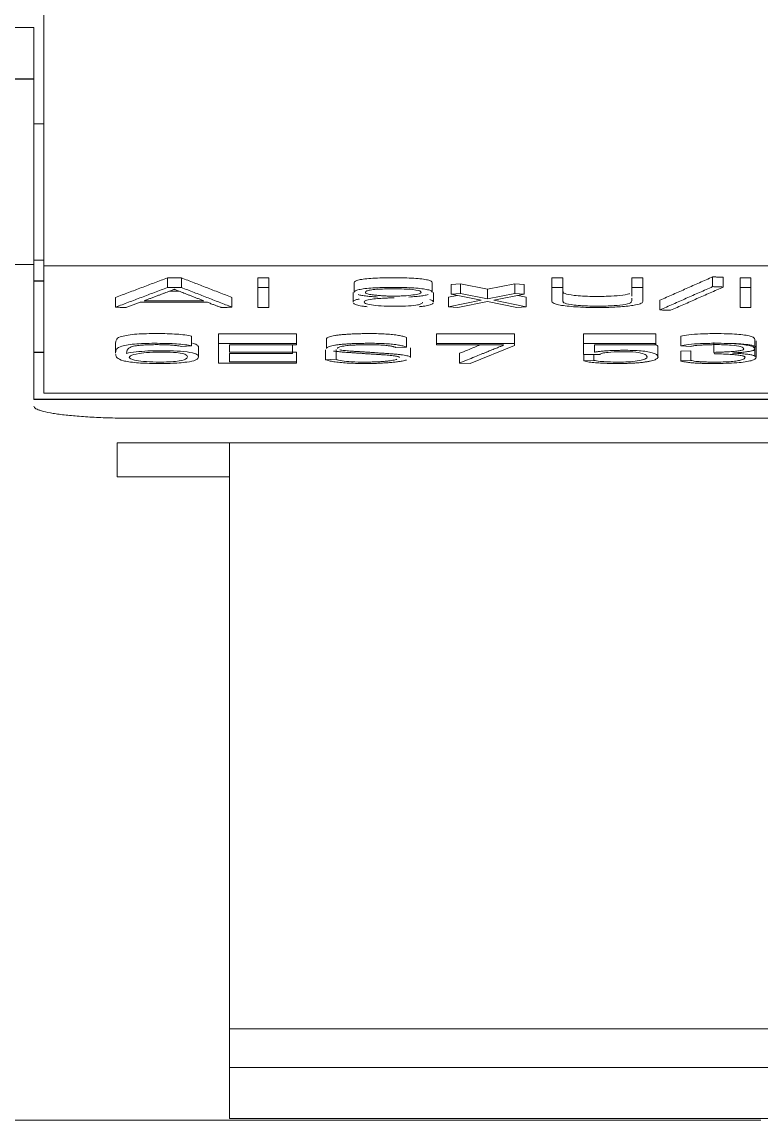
# Model space of a CAD drawing. Header units: millimetres. Extents: x 0 to 594, y 0 to 420.
# Drawn here: x 262.12 to 269.67, y 54.11 to 65.34 of the extents above; entities that cross this region are included whole.
import ezdxf

# ---------------------------------------------------------------- set-up
doc = ezdxf.new("R2010")
doc.units = ezdxf.units.MM
doc.layers.add('1', color=7, linetype='Continuous')

msp = doc.modelspace()

# ---------------------------------------------------------------- linework, layer by layer
at = {"layer": '1', "color": 7, "linetype": 'Continuous', "lineweight": 13}
for p, q in [((262.34, 62.849), (262.34, 75.899)), ((262.24, 65.285), (257.34, 65.285)), ((262.24, 62.862), (262.24, 64.758)), ((262.24, 64.299), (262.34, 64.299)), ((262.341, 62.907), (262.247, 62.907)), ((262.24, 62.862), (257.34, 62.862)), ((262.34, 61.545), (262.34, 62.849)), ((287.14, 62.849), (262.34, 62.849)), ((263.605, 62.626), (263.605, 62.725)), ((263.747, 62.626), (263.747, 62.725)), ((264.53, 62.625), (264.53, 62.724)), ((264.641, 62.625), (264.641, 62.724)), ((265.515, 62.675), (265.515, 62.576)), ((266.312, 62.576), (266.312, 62.675)), ((266.6, 62.665), (266.505, 62.657)), ((266.878, 62.608), (266.6, 62.665)), ((266.6, 62.565), (266.6, 62.665)), ((267.157, 62.664), (266.878, 62.608)), ((267.251, 62.656), (267.157, 62.664)), ((267.157, 62.565), (267.157, 62.664)), ((267.535, 62.626), (267.535, 62.725)), ((267.648, 62.626), (267.648, 62.725)), ((268.351, 62.626), (268.351, 62.725)), ((268.464, 62.626), (268.464, 62.725)), ((268.464, 62.568), (268.464, 62.668)), ((269.179, 62.635), (269.179, 62.735)), ((269.288, 62.631), (269.288, 62.731)), ((269.459, 62.625), (269.459, 62.724)), ((269.57, 62.625), (269.57, 62.724)), ((265.502, 62.576), (265.502, 62.477)), ((266.325, 62.477), (266.325, 62.576)), ((266.505, 62.558), (266.505, 62.657)), ((266.6, 62.565), (266.505, 62.558)), ((266.505, 62.558), (266.811, 62.496)), ((266.878, 62.509), (266.6, 62.565)), ((266.878, 62.509), (266.878, 62.608)), ((267.157, 62.565), (266.878, 62.509)), ((266.942, 62.496), (267.251, 62.557)), ((267.251, 62.557), (267.157, 62.565)), ((267.251, 62.557), (267.251, 62.656)), ((267.533, 62.591), (267.533, 62.492)), ((267.534, 62.645), (267.534, 62.546)), ((268.351, 62.637), (268.351, 62.538)), ((268.351, 62.626), (268.351, 62.596)), ((263.074, 62.425), (263.074, 62.525)), ((264.264, 62.425), (264.264, 62.525)), ((266.566, 62.545), (266.478, 62.528)), ((266.478, 62.428), (266.478, 62.528)), ((266.811, 62.496), (266.478, 62.428)), ((266.574, 62.421), (266.876, 62.482)), ((266.876, 62.482), (267.177, 62.42)), ((267.273, 62.428), (266.942, 62.496)), ((267.273, 62.527), (267.187, 62.544)), ((267.273, 62.428), (267.273, 62.527)), ((268.64, 62.397), (268.64, 62.496)), ((266.478, 62.428), (266.574, 62.421)), ((267.177, 62.42), (267.273, 62.428)), ((263.851, 62.03), (263.851, 62.129)), ((264.925, 62.153), (264.128, 62.153)), ((264.128, 62.054), (264.128, 62.153)), ((264.925, 62.054), (264.925, 62.153)), ((266.048, 62.017), (266.048, 62.116)), ((267.153, 62.153), (266.354, 62.153)), ((266.354, 62.054), (266.354, 62.153)), ((267.153, 62.054), (267.153, 62.153)), ((267.859, 62.054), (267.859, 62.153)), ((267.859, 62.153), (268.598, 62.153)), ((268.598, 62.054), (268.598, 62.153)), ((268.853, 62.03), (268.853, 62.129)), ((263.074, 62.053), (263.074, 61.953)), ((263.851, 62.03), (263.749, 62.023)), ((263.922, 61.916), (263.922, 62.016)), ((264.128, 62.054), (264.128, 61.851)), ((264.925, 62.054), (264.128, 62.054)), ((264.239, 61.965), (264.239, 62.04)), ((264.239, 62.04), (264.925, 62.04)), ((264.883, 61.965), (264.883, 62.04)), ((264.925, 62.04), (264.925, 62.054)), ((265.229, 62.101), (265.229, 62.001)), ((265.331, 61.892), (265.331, 61.991)), ((266.048, 62.017), (265.939, 62.013)), ((266.09, 61.909), (266.09, 62.008)), ((266.354, 62.054), (266.354, 62.04)), ((267.153, 62.054), (266.354, 62.054)), ((266.354, 62.04), (267.042, 62.04)), ((266.698, 61.85), (267.153, 62.034)), ((267.042, 62.04), (267.042, 62.036)), ((267.153, 62.034), (267.153, 62.054)), ((267.859, 61.942), (267.859, 62.054)), ((267.859, 62.054), (268.598, 62.054)), ((267.97, 62.04), (267.97, 61.965)), ((268.598, 62.04), (267.97, 62.04)), ((268.598, 62.054), (268.598, 62.04)), ((268.62, 61.916), (268.62, 62.015)), ((268.853, 62.03), (268.955, 62.024)), ((269.192, 61.963), (269.192, 62.062)), ((269.61, 61.931), (269.61, 62.098)), ((269.623, 61.912), (269.623, 62.081)), ((264.883, 61.965), (264.239, 61.965)), ((264.239, 61.865), (264.239, 61.951)), ((264.239, 61.951), (264.883, 61.951)), ((264.925, 61.965), (264.883, 61.965)), ((264.883, 61.951), (264.883, 61.965)), ((264.925, 61.865), (264.925, 61.965)), ((265.222, 61.888), (265.222, 61.987)), ((265.222, 61.888), (265.331, 61.892)), ((266.592, 61.854), (266.592, 61.954)), ((268.027, 61.942), (267.859, 61.942)), ((267.863, 61.876), (267.863, 61.942)), ((267.863, 61.876), (267.965, 61.881)), ((267.965, 61.881), (267.965, 61.942)), ((268.955, 61.98), (268.853, 61.974)), ((268.853, 61.875), (268.853, 61.974)), ((268.955, 61.881), (268.853, 61.875)), ((268.955, 61.881), (268.955, 61.98)), ((269.192, 61.963), (269.199, 61.949)), ((264.128, 61.851), (264.925, 61.851)), ((264.925, 61.865), (264.239, 61.865)), ((264.925, 61.851), (264.925, 61.865)), ((266.592, 61.854), (266.698, 61.85)), ((287.14, 61.545), (262.34, 61.545)), ((263.24, 61.29), (286.241, 61.29)), ((263.09, 60.691), (263.09, 61.039)), ((271.24, 61.039), (263.09, 61.039)), ((264.24, 60.691), (264.24, 61.039)), ((264.24, 60.691), (263.09, 60.691)), ((285.24, 55.046), (264.24, 55.046)), ((285.24, 54.65), (264.24, 54.65)), ((261.641, 54.112), (269.673, 54.112)), ((285.24, 54.127), (264.24, 54.127))]:
    msp.add_line(p, q, dxfattribs=at)
at = {"layer": '1', "color": 7, "linetype": 'Continuous', "lineweight": 25}
for p, q in [((262.24, 64.758), (257.34, 64.758)), ((262.34, 62.691), (262.24, 62.691)), ((262.34, 61.96), (262.24, 61.96)), ((287.24, 61.482), (262.24, 61.482))]:
    msp.add_line(p, q, dxfattribs=at)
at = {"layer": '1', "color": 7, "linetype": 'Continuous', "lineweight": 13}
for points, knots in [([(262.24, 65.285), (262.24, 65.285), (262.24, 65.268), (262.24, 65.209), (262.24, 65.126), (262.24, 65.023), (262.24, 64.9), (262.24, 64.809), (262.24, 64.758)], [0, 0, 0, 0, 0.208812, 0.387156, 0.550259, 0.688305, 0.831632, 1, 1, 1, 1]), ([(262.24, 62.898), (262.24, 62.903), (262.242, 62.907), (262.244, 62.907), (262.245, 62.907)], [0, 0, 0, 0, 0.794064, 1, 1, 1, 1]), ([(262.24, 62.862), (262.24, 62.718), (262.24, 62.244), (262.24, 61.79), (262.24, 61.482)], [0, 0, 0, 0, 0.301146, 1, 1, 1, 1]), ([(265.515, 62.676), (265.515, 62.681), (265.522, 62.69), (265.557, 62.704), (265.62, 62.714), (265.704, 62.721), (265.803, 62.725), (265.913, 62.726), (266.024, 62.725), (266.125, 62.721), (266.208, 62.714), (266.271, 62.703), (266.304, 62.69), (266.312, 62.681), (266.312, 62.676)], [0, 0, 0, 0, 0.09313, 0.177124, 0.254568, 0.331286, 0.411219, 0.49958, 0.589792, 0.670739, 0.747932, 0.826005, 0.910997, 1, 1, 1, 1]), ([(268.351, 62.725), (268.351, 62.72), (268.351, 62.71), (268.351, 62.7), (268.351, 62.695)], [0, 0, 0, 0, 0.545, 1, 1, 1, 1]), ([(268.464, 62.668), (268.464, 62.676), (268.464, 62.693), (268.464, 62.712), (268.464, 62.723), (268.464, 62.725)], [0, 0, 0, 0, 0.419008, 0.899175, 1, 1, 1, 1]), ([(263.676, 62.608), (263.673, 62.607), (263.666, 62.604), (263.652, 62.599), (263.634, 62.592), (263.613, 62.584), (263.587, 62.574), (263.559, 62.564), (263.529, 62.552), (263.497, 62.54), (263.465, 62.528), (263.431, 62.515), (263.398, 62.503), (263.376, 62.494), (263.365, 62.49)], [0, 0, 0, 0, 0.027278, 0.070772, 0.130481, 0.202611, 0.283368, 0.372754, 0.469089, 0.570695, 0.677572, 0.786406, 0.893882, 1, 1, 1, 1]), ([(263.975, 62.49), (263.965, 62.494), (263.944, 62.503), (263.911, 62.515), (263.879, 62.528), (263.847, 62.54), (263.816, 62.552), (263.787, 62.564), (263.761, 62.574), (263.737, 62.584), (263.716, 62.592), (263.698, 62.599), (263.685, 62.604), (263.678, 62.607), (263.676, 62.608)], [0, 0, 0, 0, 0.106064, 0.213567, 0.322511, 0.429491, 0.5311, 0.627338, 0.716604, 0.797292, 0.869405, 0.929132, 0.972664, 1, 1, 1, 1]), ([(265.515, 62.577), (265.515, 62.582), (265.522, 62.591), (265.557, 62.604), (265.62, 62.615), (265.704, 62.622), (265.803, 62.626), (265.913, 62.627), (266.024, 62.626), (266.125, 62.622), (266.208, 62.614), (266.271, 62.604), (266.304, 62.591), (266.312, 62.581), (266.312, 62.577)], [0, 0, 0, 0, 0.09313, 0.177124, 0.254568, 0.331286, 0.411219, 0.49958, 0.589792, 0.670739, 0.747932, 0.826005, 0.910997, 1, 1, 1, 1]), ([(265.753, 62.529), (265.743, 62.529), (265.724, 62.531), (265.696, 62.533), (265.668, 62.536), (265.641, 62.538), (265.615, 62.542), (265.591, 62.545), (265.571, 62.549), (265.56, 62.551), (265.555, 62.553)], [0, 0, 0, 0, 0.116445, 0.23654, 0.360585, 0.487521, 0.61695, 0.749983, 0.887097, 1, 1, 1, 1]), ([(265.913, 62.536), (265.918, 62.536), (265.937, 62.536), (265.972, 62.539), (266.04, 62.541), (266.116, 62.55), (266.186, 62.561), (266.204, 62.576), (266.191, 62.593), (266.102, 62.609), (265.987, 62.612), (265.901, 62.613), (265.824, 62.612), (265.742, 62.608), (265.673, 62.601), (265.635, 62.59), (265.627, 62.579), (265.632, 62.568), (265.655, 62.558), (265.703, 62.55), (265.756, 62.545), (265.798, 62.542), (265.837, 62.54), (265.863, 62.538), (265.891, 62.537), (265.904, 62.537), (265.913, 62.536)], [0, 0, 0, 0, 0.007812, 0.03125, 0.0625, 0.125, 0.1875, 0.25, 0.3125, 0.40625, 0.46875, 0.5, 0.546875, 0.59375, 0.640625, 0.6875, 0.75, 0.78125, 0.828125, 0.875, 0.90625, 0.9375, 0.953125, 0.976562, 0.984375, 1, 1, 1, 1]), ([(266.269, 62.553), (266.263, 62.551), (266.243, 62.547), (266.203, 62.54), (266.144, 62.534), (266.098, 62.53), (266.074, 62.529)], [0, 0, 0, 0, 0.146372, 0.423507, 0.705403, 1, 1, 1, 1]), ([(267.535, 62.626), (267.535, 62.617), (267.535, 62.597), (267.535, 62.566), (267.534, 62.536), (267.536, 62.508), (267.529, 62.481), (267.559, 62.454), (267.702, 62.432), (267.896, 62.421), (268.093, 62.421), (268.269, 62.43), (268.392, 62.446), (268.463, 62.466), (268.465, 62.491), (268.464, 62.52), (268.465, 62.555), (268.464, 62.589), (268.464, 62.613), (268.464, 62.624), (268.464, 62.626)], [0, 0, 0, 0, 0.056588, 0.12618, 0.193845, 0.248988, 0.301001, 0.361119, 0.417663, 0.475034, 0.525525, 0.571601, 0.623134, 0.662261, 0.7114, 0.774249, 0.84962, 0.929927, 0.98784, 1, 1, 1, 1]), ([(268.351, 62.518), (268.352, 62.509), (268.352, 62.49), (268.348, 62.464), (268.244, 62.445), (268.104, 62.436), (267.933, 62.434), (267.759, 62.444), (267.652, 62.465), (267.647, 62.487), (267.648, 62.509), (267.648, 62.536), (267.648, 62.568), (267.648, 62.599), (267.648, 62.619), (267.648, 62.626)], [0, 0, 0, 0, 0.088952, 0.172037, 0.236521, 0.289724, 0.353583, 0.433745, 0.500524, 0.572012, 0.633203, 0.7116, 0.818375, 0.935083, 1, 1, 1, 1]), ([(268.329, 62.564), (268.327, 62.563), (268.308, 62.556), (268.244, 62.545), (268.104, 62.535), (267.933, 62.533), (267.759, 62.543), (267.652, 62.564), (267.648, 62.58), (267.648, 62.589), (267.648, 62.59)], [0, 0, 0, 0, 0.012924, 0.167622, 0.295255, 0.448451, 0.640761, 0.800963, 0.97246, 1, 1, 1, 1]), ([(268.351, 62.626), (268.351, 62.62), (268.351, 62.61), (268.351, 62.6), (268.351, 62.596)], [0, 0, 0, 0, 0.545, 1, 1, 1, 1]), ([(268.351, 62.571), (268.351, 62.568), (268.351, 62.557), (268.351, 62.546), (268.351, 62.538)], [0, 0, 0, 0, 0.301728, 1, 1, 1, 1]), ([(264.155, 62.421), (264.151, 62.423), (264.142, 62.426), (264.128, 62.431), (264.113, 62.437), (264.098, 62.442), (264.083, 62.448), (264.067, 62.454), (264.049, 62.461), (264.031, 62.468), (264.019, 62.473), (264.013, 62.476)], [0, 0, 0, 0, 0.091427, 0.189007, 0.292759, 0.387174, 0.491688, 0.606301, 0.72982, 0.861052, 1, 1, 1, 1]), ([(265.502, 62.477), (265.502, 62.477), (265.502, 62.48), (265.503, 62.485), (265.51, 62.491), (265.522, 62.497), (265.538, 62.502), (265.552, 62.506), (265.562, 62.508), (265.564, 62.509)], [0, 0, 0, 0, 0.026976, 0.239526, 0.434803, 0.61496, 0.784172, 0.945711, 1, 1, 1, 1]), ([(265.647, 62.43), (265.634, 62.431), (265.594, 62.435), (265.542, 62.445), (265.517, 62.456), (265.509, 62.463), (265.507, 62.465)], [0, 0, 0, 0, 0.153791, 0.479381, 0.8534, 1, 1, 1, 1]), ([(265.921, 62.521), (265.918, 62.521), (265.913, 62.521), (265.898, 62.52), (265.87, 62.52), (265.826, 62.517), (265.763, 62.514), (265.684, 62.507), (265.623, 62.493), (265.614, 62.478), (265.618, 62.461), (265.684, 62.447), (265.784, 62.436), (265.914, 62.434), (266.04, 62.436), (266.147, 62.443), (266.194, 62.456), (266.209, 62.466), (266.212, 62.473), (266.212, 62.476), (266.212, 62.477)], [0, 0, 0, 0, 0.005172, 0.010344, 0.031032, 0.062064, 0.10344, 0.165505, 0.248257, 0.331009, 0.413762, 0.496514, 0.579266, 0.662019, 0.744771, 0.827523, 0.889588, 0.951652, 0.993028, 1, 1, 1, 1]), ([(266.32, 62.465), (266.318, 62.463), (266.31, 62.456), (266.285, 62.445), (266.232, 62.435), (266.192, 62.431), (266.178, 62.43)], [0, 0, 0, 0, 0.138295, 0.511297, 0.837284, 1, 1, 1, 1]), ([(266.286, 62.502), (266.286, 62.502), (266.292, 62.5), (266.304, 62.497), (266.317, 62.491), (266.324, 62.484), (266.325, 62.48), (266.325, 62.477), (266.325, 62.477)], [0, 0, 0, 0, 0.012701, 0.227209, 0.454685, 0.699352, 0.964099, 1, 1, 1, 1]), ([(263.074, 62.053), (263.074, 62.058), (263.075, 62.074), (263.083, 62.099), (263.123, 62.128), (263.272, 62.152), (263.497, 62.157), (263.714, 62.151), (263.81, 62.138), (263.851, 62.129)], [0, 0, 0, 0, 0.095022, 0.251763, 0.402668, 0.564106, 0.709478, 0.849687, 1, 1, 1, 1]), ([(265.229, 62.101), (265.229, 62.104), (265.232, 62.108), (265.242, 62.116), (265.26, 62.123), (265.284, 62.129), (265.314, 62.135), (265.35, 62.14), (265.392, 62.145), (265.439, 62.148), (265.492, 62.151), (265.55, 62.153), (265.612, 62.155), (265.684, 62.155), (265.761, 62.154), (265.84, 62.151), (265.91, 62.145), (265.969, 62.137), (266.016, 62.127), (266.039, 62.12), (266.048, 62.116)], [0, 0, 0, 0, 0.044644, 0.094363, 0.142355, 0.188807, 0.233838, 0.278316, 0.322946, 0.368517, 0.415986, 0.465531, 0.517256, 0.571853, 0.642255, 0.709267, 0.77669, 0.846391, 0.919865, 1, 1, 1, 1]), ([(269.61, 62.097), (269.61, 62.103), (269.603, 62.114), (269.57, 62.128), (269.51, 62.14), (269.428, 62.149), (269.323, 62.154), (269.196, 62.155), (269.058, 62.153), (268.93, 62.144), (268.872, 62.135), (268.853, 62.129)], [0, 0, 0, 0, 0.119751, 0.225155, 0.320835, 0.412928, 0.508395, 0.615478, 0.75383, 0.875449, 1, 1, 1, 1]), ([(263.074, 61.953), (263.074, 61.959), (263.075, 61.975), (263.083, 62), (263.123, 62.028), (263.272, 62.053), (263.497, 62.057), (263.714, 62.051), (263.81, 62.039), (263.851, 62.03)], [0, 0, 0, 0, 0.095022, 0.251763, 0.402668, 0.564106, 0.709478, 0.849687, 1, 1, 1, 1]), ([(263.749, 62.023), (263.741, 62.025), (263.723, 62.029), (263.689, 62.033), (263.647, 62.037), (263.601, 62.04), (263.549, 62.041), (263.491, 62.042), (263.431, 62.041), (263.373, 62.039), (263.325, 62.036), (263.287, 62.031), (263.256, 62.025), (263.232, 62.018), (263.214, 62.009), (263.201, 62), (263.194, 61.989), (263.19, 61.978), (263.188, 61.965), (263.187, 61.956), (263.187, 61.952)], [0, 0, 0, 0, 0.043481, 0.085549, 0.127923, 0.170971, 0.214845, 0.260884, 0.317917, 0.367656, 0.41257, 0.456833, 0.503792, 0.555243, 0.612421, 0.675966, 0.746378, 0.823872, 0.908402, 1, 1, 1, 1]), ([(263.86, 62.056), (263.867, 62.055), (263.897, 62.046), (263.917, 62.032), (263.922, 62.021), (263.922, 62.016)], [0, 0, 0, 0, 0.146565, 0.653028, 1, 1, 1, 1]), ([(265.229, 62.002), (265.229, 62.004), (265.232, 62.009), (265.242, 62.016), (265.26, 62.024), (265.284, 62.03), (265.314, 62.036), (265.35, 62.041), (265.392, 62.045), (265.439, 62.049), (265.492, 62.052), (265.55, 62.054), (265.612, 62.055), (265.684, 62.056), (265.761, 62.055), (265.84, 62.052), (265.91, 62.046), (265.969, 62.038), (266.016, 62.028), (266.039, 62.021), (266.048, 62.017)], [0, 0, 0, 0, 0.044644, 0.094363, 0.142355, 0.188807, 0.233838, 0.278316, 0.322946, 0.368517, 0.415986, 0.465531, 0.517256, 0.571853, 0.642255, 0.709267, 0.77669, 0.846391, 0.919865, 1, 1, 1, 1]), ([(265.939, 62.013), (265.937, 62.014), (265.932, 62.016), (265.923, 62.019), (265.911, 62.022), (265.898, 62.025), (265.881, 62.028), (265.862, 62.031), (265.839, 62.034), (265.814, 62.036), (265.785, 62.038), (265.752, 62.04), (265.716, 62.041), (265.681, 62.041), (265.648, 62.041), (265.617, 62.041), (265.581, 62.04), (265.543, 62.039), (265.506, 62.037), (265.47, 62.035), (265.436, 62.032), (265.405, 62.027), (265.378, 62.022), (265.356, 62.016), (265.345, 62.009), (265.342, 62.004), (265.342, 62.002)], [0, 0, 0, 0, 0.025535, 0.053746, 0.084726, 0.117324, 0.150572, 0.184768, 0.219795, 0.255756, 0.293187, 0.332218, 0.373527, 0.418158, 0.448979, 0.484928, 0.526094, 0.569916, 0.614442, 0.660505, 0.708148, 0.757909, 0.811058, 0.868941, 0.934177, 1, 1, 1, 1]), ([(266.804, 62.04), (266.785, 62.032), (266.741, 62.014), (266.67, 61.985), (266.618, 61.964), (266.592, 61.954)], [0, 0, 0, 0, 0.278236, 0.625645, 1, 1, 1, 1]), ([(267.042, 62.036), (267.041, 62.036), (267.037, 62.034), (267.03, 62.031), (267.019, 62.027), (267.004, 62.021), (266.987, 62.014), (266.967, 62.006), (266.945, 61.997), (266.921, 61.988), (266.895, 61.977), (266.869, 61.966), (266.841, 61.955), (266.8, 61.939), (266.744, 61.916), (266.67, 61.886), (266.618, 61.865), (266.592, 61.854)], [0, 0, 0, 0, 0.006664, 0.022274, 0.046836, 0.07897, 0.117297, 0.161819, 0.211415, 0.264968, 0.322476, 0.382404, 0.443215, 0.50491, 0.65714, 0.82217, 1, 1, 1, 1]), ([(268.587, 62.049), (268.598, 62.044), (268.615, 62.033), (268.62, 62.022), (268.62, 62.015)], [0, 0, 0, 0, 0.432407, 1, 1, 1, 1]), ([(269.383, 61.956), (269.392, 61.957), (269.41, 61.958), (269.437, 61.96), (269.463, 61.962), (269.489, 61.964), (269.514, 61.967), (269.537, 61.97), (269.558, 61.973), (269.576, 61.977), (269.591, 61.981), (269.602, 61.986), (269.608, 61.992), (269.611, 62.002), (269.603, 62.014), (269.57, 62.029), (269.51, 62.041), (269.428, 62.05), (269.323, 62.055), (269.196, 62.056), (269.058, 62.054), (268.93, 62.045), (268.872, 62.036), (268.853, 62.03)], [0, 0, 0, 0, 0.019459, 0.039301, 0.05955, 0.080105, 0.100989, 0.122386, 0.144292, 0.16684, 0.190353, 0.215738, 0.244087, 0.27581, 0.363621, 0.439823, 0.508996, 0.575574, 0.644592, 0.722009, 0.822031, 0.909956, 1, 1, 1, 1]), ([(268.955, 62.024), (268.96, 62.025), (268.97, 62.027), (268.987, 62.03), (269.006, 62.033), (269.027, 62.035), (269.048, 62.037), (269.07, 62.038), (269.093, 62.039), (269.116, 62.04), (269.139, 62.041), (269.162, 62.041), (269.185, 62.042), (269.255, 62.042), (269.374, 62.039), (269.486, 62.021), (269.499, 62.004), (269.495, 61.992), (269.486, 61.987), (269.47, 61.983), (269.449, 61.979), (269.425, 61.976), (269.398, 61.973), (269.368, 61.97), (269.335, 61.968), (269.3, 61.967), (269.264, 61.965), (269.228, 61.964), (269.204, 61.963), (269.192, 61.963)], [0, 0, 0, 0, 0.025161, 0.048595, 0.070641, 0.091589, 0.111603, 0.13094, 0.14993, 0.168791, 0.187661, 0.206323, 0.224495, 0.242226, 0.372375, 0.490579, 0.643633, 0.679942, 0.712328, 0.741834, 0.769901, 0.797396, 0.824894, 0.852838, 0.881452, 0.911007, 0.940973, 0.970636, 1, 1, 1, 1]), ([(269.623, 62.011), (269.623, 62.011), (269.623, 62.013), (269.622, 62.017), (269.616, 62.022), (269.607, 62.027), (269.594, 62.031), (269.579, 62.035), (269.56, 62.039), (269.538, 62.042), (269.513, 62.045), (269.484, 62.048), (269.452, 62.05), (269.419, 62.053), (269.395, 62.055), (269.383, 62.055)], [0, 0, 0, 0, 0.018626, 0.112961, 0.201, 0.283673, 0.362319, 0.438115, 0.512014, 0.586019, 0.662108, 0.741201, 0.823843, 0.910064, 1, 1, 1, 1]), ([(263.187, 61.952), (263.213, 61.958), (263.274, 61.968), (263.393, 61.978), (263.515, 61.98), (263.643, 61.98), (263.791, 61.972), (263.888, 61.953), (263.923, 61.93), (263.924, 61.907), (263.898, 61.883), (263.812, 61.861), (263.645, 61.849), (263.459, 61.848), (263.271, 61.855), (263.134, 61.878), (263.084, 61.907), (263.076, 61.929), (263.075, 61.94), (263.075, 61.941)], [0, 0, 0, 0, 0.054962, 0.104659, 0.143304, 0.183932, 0.237598, 0.304001, 0.361957, 0.43162, 0.494001, 0.556664, 0.625622, 0.681796, 0.749046, 0.821212, 0.90398, 0.993638, 1, 1, 1, 1]), ([(263.558, 61.966), (263.509, 61.966), (263.417, 61.964), (263.29, 61.949), (263.221, 61.93), (263.206, 61.906), (263.246, 61.886), (263.354, 61.869), (263.509, 61.861), (263.71, 61.868), (263.794, 61.891), (263.812, 61.914), (263.806, 61.938), (263.736, 61.961), (263.607, 61.965), (263.558, 61.966)], [0, 0, 0, 0, 0.0625, 0.125, 0.21875, 0.28125, 0.375, 0.4375, 0.5, 0.59375, 0.6875, 0.75, 0.84375, 0.9375, 1, 1, 1, 1]), ([(266.047, 61.883), (266.042, 61.882), (266.029, 61.879), (266.004, 61.874), (265.967, 61.868), (265.923, 61.862), (265.874, 61.858), (265.818, 61.854), (265.757, 61.851), (265.691, 61.849), (265.613, 61.849), (265.528, 61.85), (265.442, 61.853), (265.366, 61.859), (265.303, 61.867), (265.254, 61.877), (265.232, 61.884), (265.222, 61.888)], [0, 0, 0, 0, 0.028143, 0.082473, 0.136925, 0.191971, 0.248205, 0.306603, 0.366777, 0.42877, 0.493931, 0.582526, 0.664394, 0.743669, 0.823752, 0.907919, 1, 1, 1, 1]), ([(265.977, 61.909), (265.977, 61.911), (265.975, 61.914), (265.965, 61.919), (265.948, 61.923), (265.925, 61.927), (265.898, 61.93), (265.867, 61.933), (265.832, 61.936), (265.794, 61.939), (265.752, 61.942), (265.709, 61.944), (265.664, 61.947), (265.619, 61.95), (265.573, 61.954), (265.526, 61.957), (265.479, 61.96), (265.434, 61.963), (265.392, 61.966), (265.353, 61.97), (265.324, 61.973), (265.308, 61.975), (265.303, 61.976)], [0, 0, 0, 0, 0.046778, 0.090962, 0.132344, 0.173508, 0.216053, 0.260638, 0.307555, 0.35681, 0.408584, 0.462592, 0.51845, 0.576184, 0.636733, 0.69651, 0.755527, 0.813094, 0.868692, 0.922581, 0.974787, 1, 1, 1, 1]), ([(265.331, 61.892), (265.34, 61.886), (265.38, 61.876), (265.487, 61.865), (265.597, 61.863), (265.682, 61.864), (265.738, 61.865), (265.787, 61.868), (265.829, 61.871), (265.866, 61.875), (265.897, 61.879), (265.923, 61.884), (265.94, 61.888), (265.948, 61.891), (265.951, 61.892)], [0, 0, 0, 0, 0.169571, 0.319075, 0.484913, 0.560266, 0.628977, 0.692946, 0.753542, 0.811134, 0.866792, 0.921, 0.97397, 1, 1, 1, 1]), ([(265.366, 61.989), (265.367, 61.989), (265.374, 61.987), (265.388, 61.985), (265.413, 61.982), (265.441, 61.979), (265.473, 61.976), (265.509, 61.974), (265.547, 61.971), (265.588, 61.969), (265.63, 61.966), (265.675, 61.963), (265.722, 61.96), (265.771, 61.956), (265.82, 61.953), (265.868, 61.95), (265.913, 61.947), (265.955, 61.943), (265.993, 61.939), (266.025, 61.934), (266.054, 61.929), (266.075, 61.923), (266.087, 61.916), (266.09, 61.911), (266.09, 61.909)], [0, 0, 0, 0, 0.00464, 0.037391, 0.071377, 0.10715, 0.145173, 0.185633, 0.228631, 0.273862, 0.320957, 0.369919, 0.425017, 0.479989, 0.534846, 0.588735, 0.640965, 0.691775, 0.741338, 0.79021, 0.839189, 0.889431, 0.943002, 1, 1, 1, 1]), ([(267.97, 61.965), (267.974, 61.966), (267.984, 61.967), (268, 61.97), (268.018, 61.972), (268.039, 61.974), (268.061, 61.976), (268.085, 61.978), (268.112, 61.98), (268.141, 61.981), (268.173, 61.982), (268.208, 61.983), (268.245, 61.984), (268.305, 61.984), (268.384, 61.983), (268.472, 61.976), (268.539, 61.966), (268.587, 61.952), (268.615, 61.934), (268.622, 61.919), (268.618, 61.905), (268.608, 61.896), (268.591, 61.888), (268.569, 61.88), (268.542, 61.873), (268.509, 61.867), (268.472, 61.862), (268.43, 61.857), (268.383, 61.854), (268.332, 61.851), (268.278, 61.85), (268.235, 61.849), (268.201, 61.849), (268.177, 61.85), (268.148, 61.85), (268.117, 61.85), (268.084, 61.851), (268.05, 61.853), (268.015, 61.854), (267.981, 61.857), (267.947, 61.86), (267.915, 61.864), (267.887, 61.87), (267.871, 61.873), (267.863, 61.876)], [0, 0, 0, 0, 0.010575, 0.021534, 0.032937, 0.044729, 0.056875, 0.069452, 0.0826, 0.096505, 0.111279, 0.126985, 0.143702, 0.161538, 0.205913, 0.248141, 0.293825, 0.346182, 0.40699, 0.478261, 0.512629, 0.544859, 0.575282, 0.604004, 0.631084, 0.6569, 0.681684, 0.705765, 0.729734, 0.753772, 0.778045, 0.803118, 0.812005, 0.822876, 0.835737, 0.849942, 0.864952, 0.880894, 0.897668, 0.915306, 0.934053, 0.954105, 0.975931, 1, 1, 1, 1]), ([(267.965, 61.881), (267.981, 61.877), (268.019, 61.871), (268.113, 61.864), (268.213, 61.863), (268.323, 61.865), (268.42, 61.875), (268.482, 61.89), (268.513, 61.908), (268.507, 61.929), (268.479, 61.95), (268.384, 61.969), (268.232, 61.97), (268.119, 61.965), (268.043, 61.955), (268.028, 61.947), (268.027, 61.942)], [0, 0, 0, 0, 0.059022, 0.110017, 0.175174, 0.228533, 0.294979, 0.374406, 0.452147, 0.547151, 0.653629, 0.744768, 0.81483, 0.893356, 0.941956, 1, 1, 1, 1]), ([(268.853, 61.875), (268.856, 61.874), (268.864, 61.872), (268.878, 61.869), (268.893, 61.866), (268.91, 61.863), (268.932, 61.86), (268.957, 61.857), (268.986, 61.855), (269.018, 61.853), (269.053, 61.851), (269.094, 61.85), (269.139, 61.849), (269.214, 61.849), (269.314, 61.85), (269.427, 61.856), (269.517, 61.865), (269.58, 61.878), (269.616, 61.895), (269.624, 61.908), (269.622, 61.918), (269.616, 61.923), (269.607, 61.928), (269.594, 61.932), (269.579, 61.936), (269.56, 61.94), (269.538, 61.943), (269.513, 61.946), (269.484, 61.949), (269.452, 61.951), (269.419, 61.954), (269.395, 61.955), (269.383, 61.956)], [0, 0, 0, 0, 0.016308, 0.03331, 0.051065, 0.069403, 0.088334, 0.108132, 0.128912, 0.150812, 0.174077, 0.199384, 0.227539, 0.258836, 0.339488, 0.411171, 0.480216, 0.552248, 0.632093, 0.724403, 0.750895, 0.775618, 0.798835, 0.820921, 0.842207, 0.86296, 0.883743, 0.90511, 0.927322, 0.95053, 0.974743, 1, 1, 1, 1]), ([(269.199, 61.949), (269.211, 61.948), (269.235, 61.948), (269.271, 61.947), (269.307, 61.945), (269.342, 61.944), (269.375, 61.941), (269.407, 61.939), (269.436, 61.936), (269.461, 61.932), (269.482, 61.928), (269.498, 61.924), (269.508, 61.919), (269.512, 61.91), (269.504, 61.899), (269.479, 61.886), (269.435, 61.876), (269.369, 61.868), (269.284, 61.864), (269.202, 61.863), (269.132, 61.864), (269.082, 61.865), (269.04, 61.868), (269.005, 61.871), (268.976, 61.875), (268.961, 61.879), (268.955, 61.881)], [0, 0, 0, 0, 0.02738, 0.055263, 0.083718, 0.112185, 0.140262, 0.168233, 0.196053, 0.223907, 0.252387, 0.281692, 0.312418, 0.345525, 0.437535, 0.514429, 0.579935, 0.641132, 0.706523, 0.782286, 0.825991, 0.863975, 0.897416, 0.929394, 0.963085, 1, 1, 1, 1]), ([(262.24, 61.411), (262.24, 61.403), (262.247, 61.395), (262.267, 61.383), (262.274, 61.379), (262.294, 61.372), (262.305, 61.368), (262.342, 61.357), (262.372, 61.35), (262.426, 61.34), (262.445, 61.337), (262.487, 61.331), (262.509, 61.328), (262.578, 61.32), (262.628, 61.315), (262.71, 61.308), (262.738, 61.306), (262.796, 61.302), (262.855, 61.299), (262.917, 61.296), (262.964, 61.294), (262.98, 61.294), (263.011, 61.293), (263.028, 61.292), (263.109, 61.29), (263.174, 61.29), (263.24, 61.29)], [0, 0, 0, 0, 0.125, 0.125, 0.1875, 0.1875, 0.25, 0.25, 0.375, 0.375, 0.4375, 0.4375, 0.5, 0.5, 0.625, 0.625, 0.6875, 0.6875, 0.75, 0.8125, 0.8125, 0.84375, 0.84375, 0.875, 0.875, 1, 1, 1, 1]), ([(264.24, 60.691), (264.24, 60.458), (264.24, 59.499), (264.24, 58.195), (264.24, 56.997), (264.24, 56.001), (264.24, 55.207), (264.24, 54.599), (264.24, 54.277), (264.24, 54.16), (264.24, 54.132), (264.24, 54.127)], [0, 0, 0, 0, 0.055935, 0.236292, 0.362833, 0.457376, 0.627551, 0.756032, 0.883059, 0.978086, 1, 1, 1, 1])]:
    msp.add_open_spline(points, degree=3, knots=knots, dxfattribs=at)
for points, degree in [([(263.074, 62.525), (263.605, 62.725)], 1), ([(263.605, 62.725), (263.747, 62.725)], 1), ([(263.747, 62.725), (264.264, 62.525)], 1), ([(264.53, 62.724), (264.641, 62.724)], 1), ([(267.648, 62.725), (267.535, 62.725)], 1), ([(268.464, 62.725), (268.351, 62.725)], 1), ([(269.179, 62.735), (268.64, 62.496)], 1), ([(269.288, 62.731), (269.179, 62.735)], 1), ([(269.459, 62.724), (269.57, 62.724)], 1), ([(263.074, 62.425), (263.605, 62.626)], 1), ([(263.605, 62.626), (263.747, 62.626)], 1), ([(263.627, 62.589), (263.722, 62.589)], 1), ([(263.747, 62.626), (264.264, 62.425)], 1), ([(264.53, 62.625), (264.641, 62.625)], 1), ([(264.53, 62.422), (264.53, 62.625)], 1), ([(264.641, 62.625), (264.641, 62.422)], 1), ([(267.535, 62.606), (267.534, 62.601), (267.533, 62.596), (267.533, 62.591)], 3), ([(267.648, 62.626), (267.535, 62.626)], 1), ([(268.464, 62.626), (268.351, 62.626)], 1), ([(269.179, 62.635), (268.64, 62.397)], 1), ([(268.749, 62.393), (269.288, 62.631)], 1), ([(269.288, 62.631), (269.179, 62.635)], 1), ([(269.459, 62.625), (269.57, 62.625)], 1), ([(269.459, 62.422), (269.459, 62.625)], 1), ([(269.57, 62.625), (269.57, 62.422)], 1), ([(263.327, 62.476), (263.181, 62.421)], 1), ([(264.013, 62.476), (263.327, 62.476)], 1), ([(263.365, 62.49), (263.975, 62.49)], 1), ([(263.181, 62.421), (263.074, 62.425)], 1), ([(264.264, 62.425), (264.155, 62.421)], 1), ([(264.641, 62.422), (264.53, 62.422)], 1), ([(268.64, 62.397), (268.749, 62.393)], 1), ([(269.57, 62.422), (269.459, 62.422)], 1)]:
    msp.add_open_spline(points, degree=degree, dxfattribs=at)

doc.saveas('drawing.dxf')
